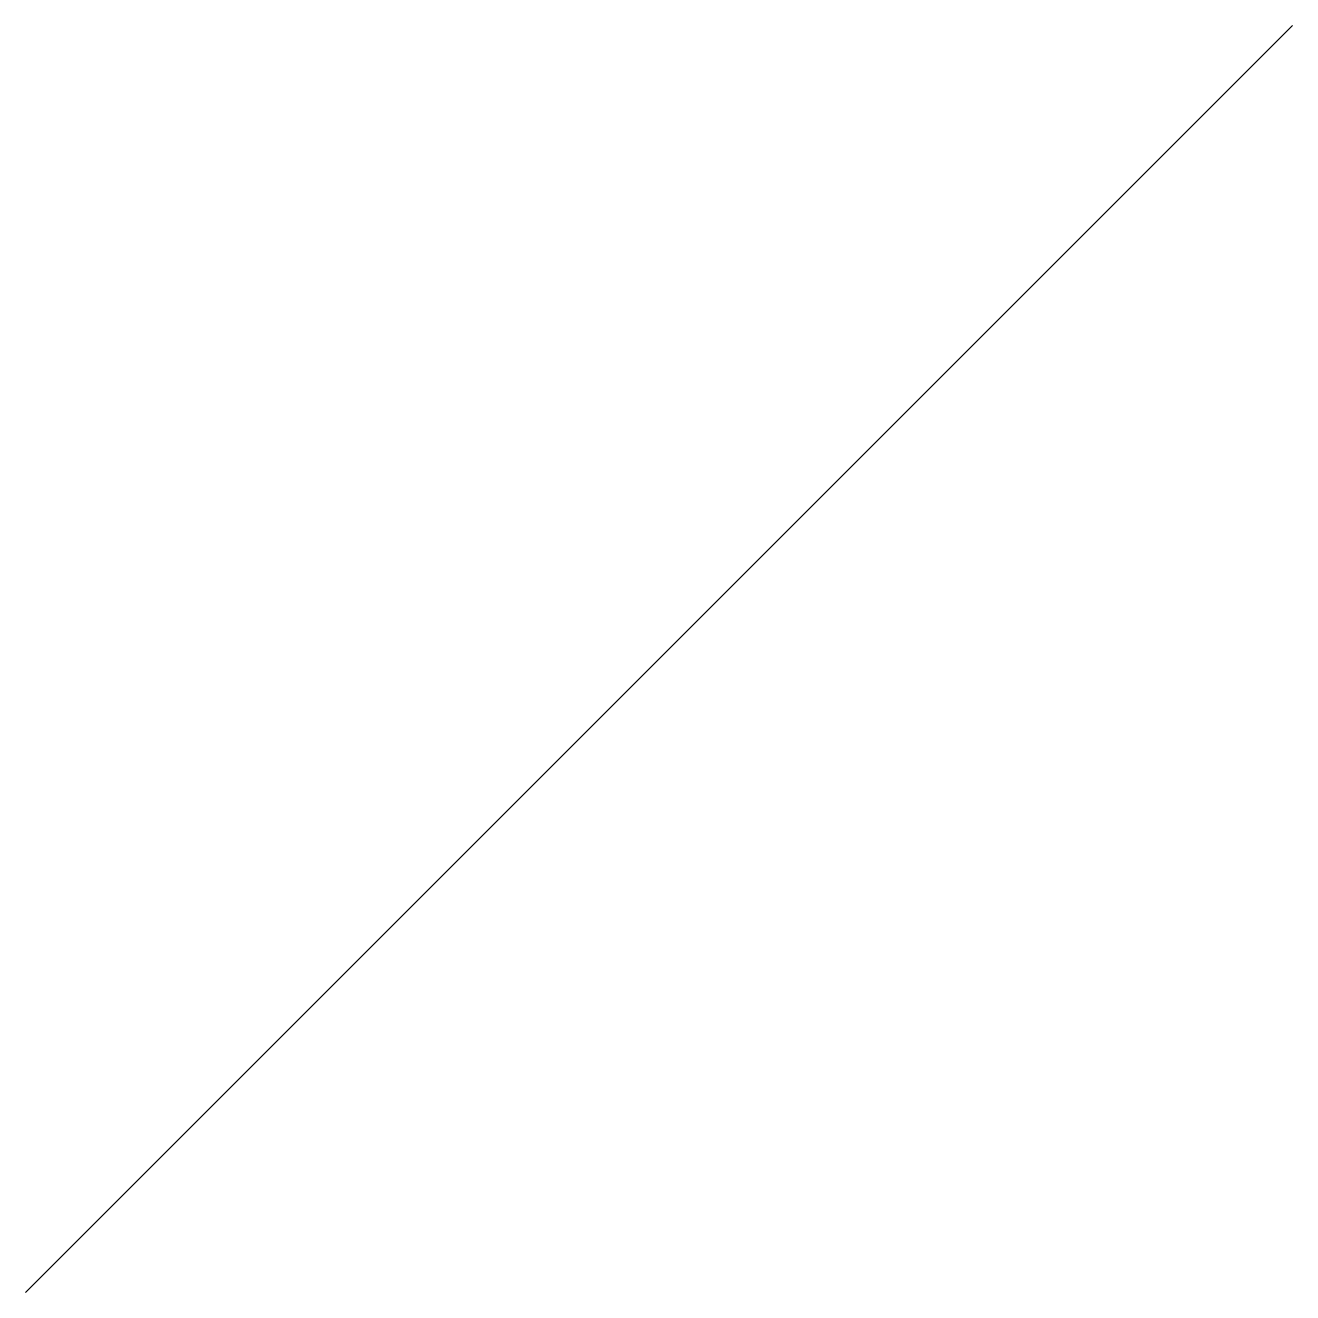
# Model space of a CAD drawing. Extents: x 0 to 5, y 0 to 5.
import ezdxf

# ---------------------------------------------------------------- set-up
doc = ezdxf.new("R2010")
doc.units = 0
doc.layers.add('MIOLAYER', color=6, linetype='CONTINUOUS')

msp = doc.modelspace()

# ---------------------------------------------------------------- linework, layer by layer
at = {"layer": 'MIOLAYER'}
msp.add_line((0, 0), (5, 5), dxfattribs=at)

doc.saveas('drawing.dxf')
